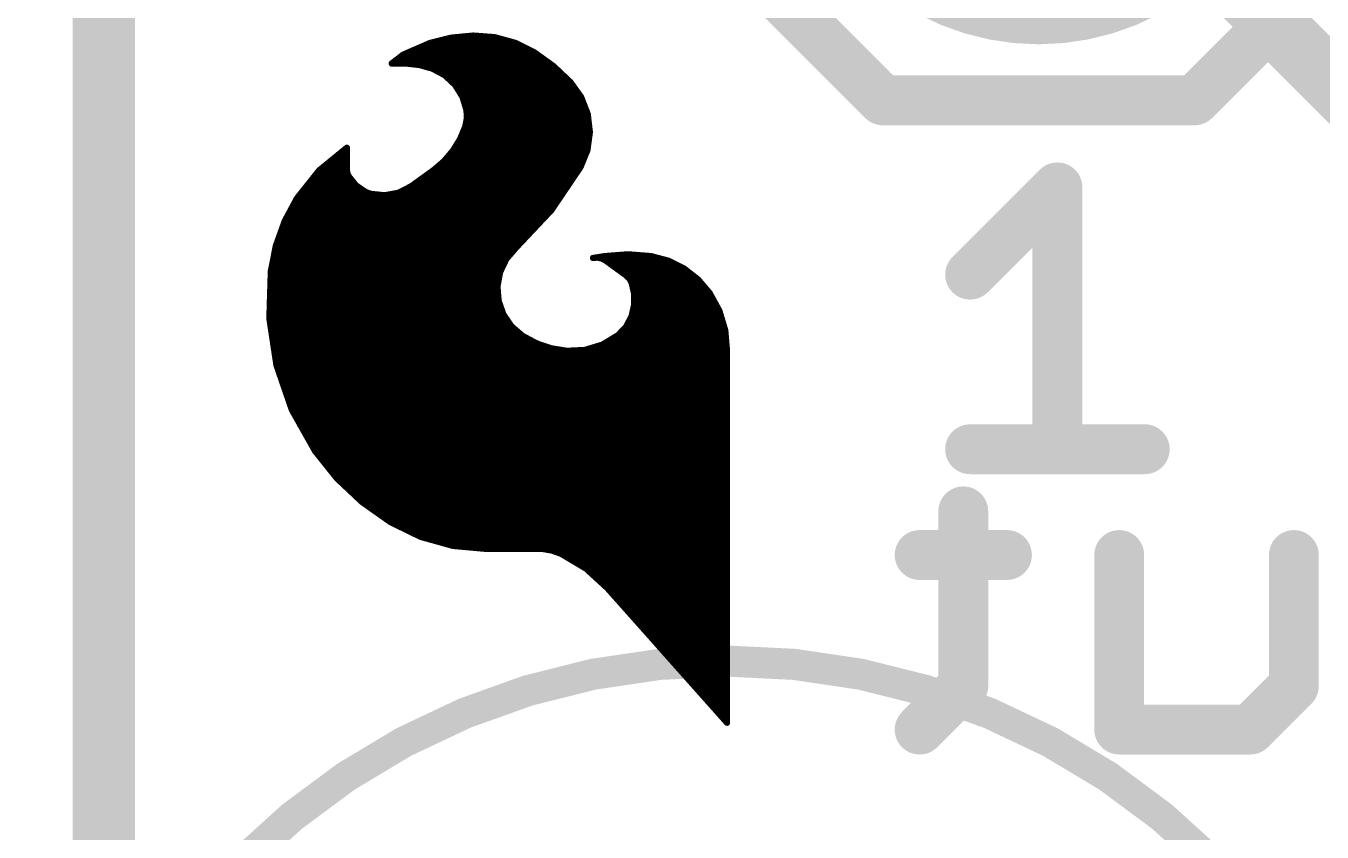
# Model space of a CAD drawing. Extents: x -1 to 106, y -9 to 10.
# Drawn here: x -0.32 to 4.97, y 4.64 to 7.92 of the extents above; entities that cross this region are included whole.
import ezdxf

# ---------------------------------------------------------------- set-up
doc = ezdxf.new("R2010")
doc.units = 0
for name, color, linetype in [('1', 12, 'CONTINUOUS'), ('16', 132, 'CONTINUOUS'), ('20', 53, 'CONTINUOUS'), ('21', 53, 'CONTINUOUS'), ('22', 53, 'CONTINUOUS'), ('24', 53, 'CONTINUOUS'), ('29', 253, 'CONTINUOUS'), ('30', 253, 'CONTINUOUS'), ('39', 12, 'CONTINUOUS')]:
    doc.layers.add(name, color=color, linetype=linetype)

# ---------------------------------------------------------------- blocks, each defined once
blk = doc.blocks.new('ROUNDP')
at = {"const_width": 0.5}
blk.add_lwpolyline([(0, -0.25, 1), (0, 0.25, 1), (0, -0.25)], format="xyb", dxfattribs=at)

msp = doc.modelspace()

# ---------------------------------------------------------------- linework, layer by layer
at = {"layer": '1'}
for points, const_width in [([(0, 0), (0, 10.16)], 0.2032), ([(7.62, 5.08), (3.81, 8.89)], 0.254)]:
    msp.add_lwpolyline(points, dxfattribs=dict(at, const_width=const_width))
at = {"layer": '16', "const_width": 0.254}
msp.add_lwpolyline([(0, 0), (0, 10.16)], dxfattribs=at)
at = {"layer": '20', "const_width": 0.2032}
msp.add_lwpolyline([(0, 0), (0, 10.16)], dxfattribs=at)
at = {"layer": '21', "const_width": 0.2032}
for points in [[(3.175, 7.62), (2.54, 8.255)], [(5.08, 8.255), (4.445, 7.62)], [(4.445, 7.62), (3.175, 7.62)], [(3.5306, 6.9094), (3.8865, 7.2653)], [(3.8865, 7.2653), (3.8865, 6.1976)], [(3.5306, 6.1976), (4.2424, 6.1976)]]:
    msp.add_lwpolyline(points, dxfattribs=at)
at = {"layer": '21', "const_width": 0.1016}
for points in [[(3.175, 7.6708, 1), (3.175, 7.5692)], [(4.445, 7.5692, 1), (4.445, 7.6708)], [(3.1391, 7.5841, 1), (3.2109, 7.6559)], [(4.4091, 7.6559, 1), (4.4809, 7.5841)], [(3.9373, 7.2653, 1), (3.8357, 7.2653)], [(3.9224, 7.2294, 1), (3.8506, 7.3012)], [(3.4947, 6.9453, 1), (3.5665, 6.8735)], [(3.5306, 6.2484, 1), (3.5306, 6.1468)], [(4.2424, 6.1468, 1), (4.2424, 6.2484)], [(3.8357, 6.1976, 1), (3.9373, 6.1976)]]:
    msp.add_lwpolyline(points, format="xyb", dxfattribs=at)
at = {"layer": '22'}
for points, const_width in [([(1.3284, 7.8537), (1.4162, 7.8757)], 0.0254), ([(1.4096, 7.874), (1.606, 7.874)], 0.0254), ([(1.4162, 7.8757), (1.5062, 7.8842)], 0.0254), ([(1.5062, 7.8842), (1.5931, 7.8776)], 0.0254), ([(1.5931, 7.8776), (1.6771, 7.8544)], 0.0254), ([(1.176, 7.7724), (1.2195, 7.8062)], 0.0254), ([(1.2195, 7.8062), (1.2699, 7.8283)], 0.0254), ([(1.2583, 7.8232), (1.7398, 7.8232)], 0.0254), ([(1.2699, 7.8283), (1.3055, 7.8435)], 0.0254), ([(1.3055, 7.8435), (1.3284, 7.8537)], 0.0254), ([(1.317, 7.8486), (1.6888, 7.8486)], 0.0254), ([(1.6771, 7.8544), (1.7551, 7.8156)], 0.0254), ([(1.7551, 7.8156), (1.8328, 7.7596)], 0.0254), ([(1.2344, 7.7699), (1.1734, 7.7699)], 0.0254), ([(1.1734, 7.7699), (1.1735, 7.7699)], 0.0254), ([(1.1735, 7.7699), (1.176, 7.7724)], 0.0254), ([(1.176, 7.7724), (1.815, 7.7724)], 0.0254), ([(1.2087, 7.7978), (1.7798, 7.7978)], 0.0254), ([(1.2873, 7.764), (1.2344, 7.7699)], 0.0254), ([(1.3385, 7.7495), (1.2873, 7.764)], 0.0254), ([(1.8328, 7.7596), (1.9024, 7.6937)], 0.0254), ([(1.3893, 7.7225), (1.3385, 7.7495)], 0.0254), ([(1.3432, 7.747), (1.8461, 7.747)], 0.0254), ([(1.4313, 7.6833), (1.3893, 7.7225)], 0.0254), ([(1.3903, 7.7216), (1.8729, 7.7216)], 0.0254), ([(1.4174, 7.6962), (1.8998, 7.6962)], 0.0254), ([(1.4616, 7.6344), (1.4313, 7.6833)], 0.0254), ([(1.439, 7.6708), (1.9188, 7.6708)], 0.0254), ([(1.9024, 7.6937), (1.9455, 7.6333)], 0.0254), ([(1.4548, 7.6454), (1.9369, 7.6454)], 0.0254), ([(1.4782, 7.5794), (1.4616, 7.6344)], 0.0254), ([(1.466, 7.62), (1.9507, 7.62)], 0.0254), ([(1.4736, 7.5946), (1.9605, 7.5946)], 0.0254), ([(1.9455, 7.6333), (1.9723, 7.5641)], 0.0254), ([(1.4731, 7.5133), (1.4796, 7.546)], 0.0254), ([(1.4796, 7.546), (1.4782, 7.5794)], 0.0254), ([(1.4786, 7.5692), (1.9703, 7.5692)], 0.0254), ([(1.4792, 7.5438), (1.9747, 7.5438)], 0.0254), ([(1.9723, 7.5641), (1.9809, 7.4904)], 0.0254), ([(1.4516, 7.4618), (1.4731, 7.5133)], 0.0254), ([(1.4646, 7.493), (1.9806, 7.493)], 0.0254), ([(1.4741, 7.5184), (1.9776, 7.5184)], 0.0254), ([(1.9809, 7.4904), (1.971, 7.4169)], 0.0254), ([(1.4223, 7.4143), (1.4516, 7.4618)], 0.0254), ([(1.4395, 7.4422), (1.9744, 7.4422)], 0.0254), ([(1.454, 7.4676), (1.9778, 7.4676)], 0.0254), ([(0.8779, 7.3349), (0.9905, 7.427)], 0.0254), ([(0.947, 7.3914), (0.9905, 7.3914)], 0.0254), ([(0.978, 7.4168), (0.9905, 7.4168)], 0.0254), ([(0.9905, 7.427), (0.9905, 7.3381)], 0.0254), ([(1.386, 7.3719), (1.4223, 7.4143)], 0.0254), ([(1.4027, 7.3914), (1.9606, 7.3914)], 0.0254), ([(1.4238, 7.4168), (1.9709, 7.4168)], 0.0254), ([(1.971, 7.4169), (1.943, 7.3482)], 0.0254), ([(0.7873, 7.2212), (0.8779, 7.3349)], 0.0254), ([(0.8849, 7.3406), (0.9905, 7.3406)], 0.0254), ([(0.9159, 7.366), (0.9905, 7.366)], 0.0254), ([(0.9905, 7.3381), (0.9925, 7.3236)], 0.0254), ([(1.2522, 7.2695), (1.3436, 7.3355)], 0.0254), ([(1.3436, 7.3355), (1.386, 7.3719)], 0.0254), ([(1.3495, 7.3406), (1.9379, 7.3406)], 0.0254), ([(1.3791, 7.366), (1.9502, 7.366)], 0.0254), ([(1.943, 7.3482), (1.8244, 7.1724)], 0.0254), ([(0.842, 7.2898), (1.0146, 7.2898)], 0.0254), ([(0.8622, 7.3152), (0.996, 7.3152)], 0.0254), ([(0.9925, 7.3236), (0.9982, 7.3101)], 0.0254), ([(0.9982, 7.3101), (1.0278, 7.2734)], 0.0254), ([(1.2803, 7.2898), (1.9036, 7.2898)], 0.0254), ([(1.3155, 7.3152), (1.9207, 7.3152)], 0.0254), ([(0.8015, 7.239), (1.0871, 7.239)], 0.0254), ([(0.8217, 7.2644), (1.0409, 7.2644)], 0.0254), ([(1.0278, 7.2734), (1.0667, 7.2466)], 0.0254), ([(1.0667, 7.2466), (1.0871, 7.239)], 0.0254), ([(1.0871, 7.239), (1.1443, 7.2329)], 0.0254), ([(1.1443, 7.2329), (1.2009, 7.2433)], 0.0254), ([(1.1776, 7.239), (1.8693, 7.239)], 0.0254), ([(1.2009, 7.2433), (1.2522, 7.2695)], 0.0254), ([(1.2422, 7.2644), (1.8865, 7.2644)], 0.0254), ([(0.7372, 7.1278), (0.7873, 7.2212)], 0.0254), ([(0.7696, 7.1882), (1.8351, 7.1882)], 0.0254), ([(0.7832, 7.2136), (1.8522, 7.2136)], 0.0254), ([(1.8244, 7.1724), (1.6789, 7.018)], 0.0254), ([(0.7014, 7.028), (0.7372, 7.1278)], 0.0254), ([(0.7423, 7.1374), (1.7914, 7.1374)], 0.0254), ([(0.756, 7.1628), (1.8154, 7.1628)], 0.0254), ([(0.7224, 7.0866), (1.7436, 7.0866)], 0.0254), ([(0.7315, 7.112), (1.7675, 7.112)], 0.0254), ([(0.6807, 6.924), (0.7014, 7.028)], 0.0254), ([(0.7042, 7.0358), (1.6957, 7.0358)], 0.0254), ([(0.7133, 7.0612), (1.7196, 7.0612)], 0.0254), ([(1.6789, 7.018), (1.6406, 6.9731)], 0.0254), ([(0.6928, 6.985), (1.6508, 6.985)], 0.0254), ([(0.6979, 7.0104), (1.6724, 7.0104)], 0.0254), ([(1.6406, 6.9731), (1.6151, 6.9198)], 0.0254), ([(1.9938, 6.9774), (2.0421, 6.985)], 0.0254), ([(2.0115, 6.9791), (1.9938, 6.9774)], 0.0254), ([(2.0289, 6.9756), (2.0115, 6.9791)], 0.0254), ([(2.0446, 6.9672), (2.0289, 6.9756)], 0.0254), ([(2.0421, 6.985), (2.1361, 6.9924)], 0.0254), ([(2.0421, 6.985), (2.2301, 6.985)], 0.0254), ([(2.1285, 6.9063), (2.0446, 6.9672)], 0.0254), ([(2.1361, 6.9924), (2.2301, 6.985)], 0.0254), ([(2.2301, 6.985), (2.3, 6.9666)], 0.0254), ([(2.3, 6.9666), (2.3648, 6.9345)], 0.0254), ([(0.6747, 6.7312), (0.6807, 6.924)], 0.0254), ([(0.6802, 6.9088), (1.6131, 6.9088)], 0.0254), ([(0.6827, 6.9342), (1.622, 6.9342)], 0.0254), ([(0.6878, 6.9596), (1.6341, 6.9596)], 0.0254), ([(1.6151, 6.9198), (1.6044, 6.8617)], 0.0254), ([(2.0551, 6.9596), (2.3141, 6.9596)], 0.0254), ([(2.0901, 6.9342), (2.3652, 6.9342)], 0.0254), ([(2.1251, 6.9088), (2.3978, 6.9088)], 0.0254), ([(2.3648, 6.9345), (2.4218, 6.8901)], 0.0254), ([(0.6786, 6.858), (1.6047, 6.858)], 0.0254), ([(0.6794, 6.8834), (1.6084, 6.8834)], 0.0254), ([(1.6044, 6.8617), (1.609, 6.8028)], 0.0254), ([(2.1423, 6.8929), (2.1285, 6.9063)], 0.0254), ([(2.1513, 6.8758), (2.1423, 6.8929)], 0.0254), ([(2.1473, 6.8834), (2.4276, 6.8834)], 0.0254), ([(2.1612, 6.8313), (2.1513, 6.8758)], 0.0254), ([(2.1553, 6.858), (2.4492, 6.858)], 0.0254), ([(2.4218, 6.8901), (2.4688, 6.8351)], 0.0254), ([(0.677, 6.8072), (1.6086, 6.8072)], 0.0254), ([(0.6778, 6.8326), (1.6066, 6.8326)], 0.0254), ([(1.609, 6.8028), (1.6286, 6.7471)], 0.0254), ([(2.1609, 6.8326), (2.4702, 6.8326)], 0.0254), ([(2.1612, 6.7857), (2.1612, 6.8313)], 0.0254), ([(2.1612, 6.8072), (2.4841, 6.8072)], 0.0254), ([(2.4688, 6.8351), (2.5089, 6.7619)], 0.0254), ([(0.6755, 6.7564), (1.6253, 6.7564)], 0.0254), ([(0.6763, 6.7818), (1.6164, 6.7818)], 0.0254), ([(2.1513, 6.7412), (2.1612, 6.7857)], 0.0254), ([(2.1547, 6.7564), (2.5106, 6.7564)], 0.0254), ([(2.1604, 6.7818), (2.498, 6.7818)], 0.0254), ([(2.5089, 6.7619), (2.5329, 6.682)], 0.0254), ([(0.7035, 6.5405), (0.6747, 6.7312)], 0.0254), ([(0.6747, 6.731), (1.6396, 6.731)], 0.0254), ([(0.6785, 6.7056), (1.657, 6.7056)], 0.0254), ([(1.6286, 6.7471), (1.662, 6.6984)], 0.0254), ([(1.662, 6.6984), (1.7068, 6.6599)], 0.0254), ([(2.0954, 6.6624), (2.1291, 6.6978)], 0.0254), ([(2.1291, 6.6978), (2.1513, 6.7412)], 0.0254), ([(2.1331, 6.7056), (2.5259, 6.7056)], 0.0254), ([(2.1461, 6.731), (2.5182, 6.731)], 0.0254), ([(0.6824, 6.6802), (1.6831, 6.6802)], 0.0254), ([(0.6862, 6.6548), (1.7163, 6.6548)], 0.0254), ([(1.7068, 6.6599), (1.7632, 6.6295)], 0.0254), ([(2.032, 6.6242), (2.0954, 6.6624)], 0.0254), ([(2.0828, 6.6548), (2.5352, 6.6548)], 0.0254), ([(2.1124, 6.6802), (2.5331, 6.6802)], 0.0254), ([(2.5329, 6.682), (2.5399, 6.5989)], 0.0254), ([(0.6901, 6.6294), (1.7635, 6.6294)], 0.0254), ([(0.6939, 6.604), (1.8552, 6.604)], 0.0254), ([(1.7632, 6.6295), (1.8239, 6.609)], 0.0254), ([(1.8239, 6.609), (1.8872, 6.5989)], 0.0254), ([(1.8872, 6.5989), (1.9612, 6.6026)], 0.0254), ([(1.9612, 6.6026), (2.032, 6.6242)], 0.0254), ([(1.9658, 6.604), (2.5395, 6.604)], 0.0254), ([(2.0406, 6.6294), (2.5373, 6.6294)], 0.0254), ([(2.5399, 6.5989), (2.5399, 5.0825)], 0.0254), ([(0.6978, 6.5786), (2.5399, 6.5786)], 0.0254), ([(0.7016, 6.5532), (2.5399, 6.5532)], 0.0254), ([(0.7663, 6.3581), (0.7035, 6.5405)], 0.0254), ([(0.7079, 6.5278), (2.5399, 6.5278)], 0.0254), ([(0.7166, 6.5024), (2.5399, 6.5024)], 0.0254), ([(0.7254, 6.477), (2.5399, 6.477)], 0.0254), ([(0.7341, 6.4516), (2.5399, 6.4516)], 0.0254), ([(0.7429, 6.4262), (2.5399, 6.4262)], 0.0254), ([(0.7516, 6.4008), (2.5399, 6.4008)], 0.0254), ([(0.7604, 6.3754), (2.5399, 6.3754)], 0.0254), ([(0.861, 6.19), (0.7663, 6.3581)], 0.0254), ([(0.7709, 6.35), (2.5399, 6.35)], 0.0254), ([(0.7852, 6.3246), (2.5399, 6.3246)], 0.0254), ([(0.7995, 6.2992), (2.5399, 6.2992)], 0.0254), ([(0.8138, 6.2738), (2.5399, 6.2738)], 0.0254), ([(0.8281, 6.2484), (2.5399, 6.2484)], 0.0254), ([(0.8424, 6.223), (2.5399, 6.223)], 0.0254), ([(0.8567, 6.1976), (2.5399, 6.1976)], 0.0254), ([(0.9494, 6.0793), (0.861, 6.19)], 0.0254), ([(0.8752, 6.1722), (2.5399, 6.1722)], 0.0254), ([(0.8955, 6.1468), (2.5399, 6.1468)], 0.0254), ([(0.9158, 6.1214), (2.5399, 6.1214)], 0.0254), ([(0.9361, 6.096), (2.5399, 6.096)], 0.0254), ([(1.0526, 5.9821), (0.9494, 6.0793)], 0.0254), ([(0.9587, 6.0706), (2.5399, 6.0706)], 0.0254), ([(0.9856, 6.0452), (2.5399, 6.0452)], 0.0254), ([(1.0126, 6.0198), (2.5399, 6.0198)], 0.0254), ([(3.5029, 5.9444), (3.5029, 5.2325)], 0.2032), ([(1.0395, 5.9944), (2.5399, 5.9944)], 0.0254), ([(1.1683, 5.9004), (1.0526, 5.9821)], 0.0254), ([(1.0712, 5.969), (2.5399, 5.969)], 0.0254), ([(1.1071, 5.9436), (2.5399, 5.9436)], 0.0254), ([(1.1431, 5.9182), (2.5399, 5.9182)], 0.0254), ([(1.2913, 5.8404), (1.1683, 5.9004)], 0.0254), ([(1.1839, 5.8928), (2.5399, 5.8928)], 0.0254), ([(1.236, 5.8674), (2.5399, 5.8674)], 0.0254), ([(3.6808, 5.7664), (3.3249, 5.7664)], 0.2032), ([(4.1384, 5.0546), (4.1384, 5.7664)], 0.2032), ([(4.8502, 5.7664), (4.8502, 5.2325)], 0.2032), ([(1.2881, 5.842), (2.5399, 5.842)], 0.0254), ([(1.4232, 5.8036), (1.2913, 5.8404)], 0.0254), ([(1.3766, 5.8166), (2.5399, 5.8166)], 0.0254), ([(1.5595, 5.7912), (1.4232, 5.8036)], 0.0254), ([(1.7881, 5.7912), (1.5595, 5.7912)], 0.0254), ([(1.5595, 5.7912), (2.5399, 5.7912)], 0.0254), ([(1.8271, 5.7844), (1.7881, 5.7912)], 0.0254), ([(1.8643, 5.7709), (1.8271, 5.7844)], 0.0254), ([(1.9655, 5.7107), (1.8643, 5.7709)], 0.0254), ([(1.8729, 5.7658), (2.5399, 5.7658)], 0.0254), ([(1.9156, 5.7404), (2.5399, 5.7404)], 0.0254), ([(1.9583, 5.715), (2.5399, 5.715)], 0.0254), ([(2.0523, 5.6312), (1.9655, 5.7107)], 0.0254), ([(1.9886, 5.6896), (2.5399, 5.6896)], 0.0254), ([(2.0163, 5.6642), (2.5399, 5.6642)], 0.0254), ([(2.044, 5.6388), (2.5399, 5.6388)], 0.0254), ([(2.5399, 5.0825), (2.0523, 5.6312)], 0.0254), ([(2.0681, 5.6134), (2.5399, 5.6134)], 0.0254), ([(2.0907, 5.588), (2.5399, 5.588)], 0.0254), ([(2.1133, 5.5626), (2.5399, 5.5626)], 0.0254), ([(2.1358, 5.5372), (2.5399, 5.5372)], 0.0254), ([(2.1584, 5.5118), (2.5399, 5.5118)], 0.0254), ([(2.181, 5.4864), (2.5399, 5.4864)], 0.0254), ([(2.2035, 5.461), (2.5399, 5.461)], 0.0254), ([(2.2261, 5.4356), (2.5399, 5.4356)], 0.0254), ([(2.2487, 5.4102), (2.5399, 5.4102)], 0.0254), ([(2.2713, 5.3848), (2.5399, 5.3848)], 0.0254), ([(2.2938, 5.3594), (2.5399, 5.3594)], 0.0254), ([(2.3164, 5.334), (2.5399, 5.334)], 0.0254), ([(2.339, 5.3086), (2.5399, 5.3086)], 0.0254), ([(2.3616, 5.2832), (2.5399, 5.2832)], 0.0254), ([(3.5029, 5.2325), (3.3249, 5.0546)], 0.2032), ([(4.8502, 5.2325), (4.6723, 5.0546)], 0.2032), ([(2.3841, 5.2578), (2.5399, 5.2578)], 0.0254), ([(2.4067, 5.2324), (2.5399, 5.2324)], 0.0254), ([(2.4293, 5.207), (2.5399, 5.207)], 0.0254), ([(2.4518, 5.1816), (2.5399, 5.1816)], 0.0254), ([(2.4744, 5.1562), (2.5399, 5.1562)], 0.0254), ([(2.497, 5.1308), (2.5399, 5.1308)], 0.0254), ([(4.6723, 5.0546), (4.1384, 5.0546)], 0.2032), ([(2.5196, 5.1054), (2.5399, 5.1054)], 0.0254)]:
    msp.add_lwpolyline(points, dxfattribs=dict(at, const_width=const_width))
for points, const_width in [([(1.4096, 7.8804, 1), (1.4096, 7.8677)], 0.0127), ([(1.4155, 7.882, 1), (1.4168, 7.8693)], 0.0127), ([(1.4177, 7.8695, 1), (1.4146, 7.8818)], 0.0127), ([(1.5067, 7.8905, 1), (1.5057, 7.8779)], 0.0127), ([(1.5068, 7.8779, 1), (1.5056, 7.8905)], 0.0127), ([(1.5948, 7.8837, 1), (1.5914, 7.8715)], 0.0127), ([(1.5926, 7.8712, 1), (1.5936, 7.8839)], 0.0127), ([(1.606, 7.8677, 1), (1.606, 7.8804)], 0.0127), ([(1.2169, 7.812, 1), (1.222, 7.8004)], 0.0127), ([(1.2234, 7.8012, 1), (1.2156, 7.8112)], 0.0127), ([(1.2583, 7.8296, 1), (1.2583, 7.8168)], 0.0127), ([(1.2674, 7.8341, 1), (1.2724, 7.8225)], 0.0127), ([(1.2724, 7.8225, 1), (1.2674, 7.8341)], 0.0127), ([(1.3029, 7.8493, 1), (1.3081, 7.8377)], 0.0127), ([(1.308, 7.8377, 1), (1.303, 7.8493)], 0.0127), ([(1.317, 7.855, 1), (1.317, 7.8422)], 0.0127), ([(1.3269, 7.8599, 1), (1.3299, 7.8475)], 0.0127), ([(1.331, 7.8479, 1), (1.3258, 7.8595)], 0.0127), ([(1.6799, 7.8601, 1), (1.6743, 7.8487)], 0.0127), ([(1.6754, 7.8483, 1), (1.6788, 7.8605)], 0.0127), ([(1.6888, 7.8422, 1), (1.6888, 7.855)], 0.0127), ([(1.7398, 7.8168, 1), (1.7398, 7.8296)], 0.0127), ([(1.7588, 7.8208, 1), (1.7514, 7.8104)], 0.0127), ([(1.7523, 7.8099, 1), (1.7579, 7.8213)], 0.0127), ([(1.1734, 7.7763, 1), (1.1734, 7.7636)], 0.0127), ([(1.1734, 7.7763, 1), (1.1734, 7.7636)], 0.0127), ([(1.169, 7.7744, 1), (1.178, 7.7654)], 0.0127), ([(1.176, 7.7788, 1), (1.176, 7.766)], 0.0127), ([(1.1721, 7.7774, 1), (1.1799, 7.7674)], 0.0127), ([(1.1805, 7.7679, 1), (1.1715, 7.7769)], 0.0127), ([(1.1735, 7.7636, 1), (1.1735, 7.7763)], 0.0127), ([(1.2087, 7.8042, 1), (1.2087, 7.7915)], 0.0127), ([(1.2351, 7.7762, 1), (1.2337, 7.7636)], 0.0127), ([(1.2344, 7.7636, 1), (1.2344, 7.7763)], 0.0127), ([(1.289, 7.7701, 1), (1.2856, 7.7579)], 0.0127), ([(1.2866, 7.7577, 1), (1.288, 7.7703)], 0.0127), ([(1.7798, 7.7915, 1), (1.7798, 7.8042)], 0.0127), ([(1.815, 7.766, 1), (1.815, 7.7788)], 0.0127), ([(1.8372, 7.7642, 1), (1.8284, 7.7549)], 0.0127), ([(1.8291, 7.7544, 1), (1.8365, 7.7647)], 0.0127), ([(1.3415, 7.7551, 1), (1.3355, 7.7439)], 0.0127), ([(1.3368, 7.7434, 1), (1.3402, 7.7556)], 0.0127), ([(1.3432, 7.7534, 1), (1.3432, 7.7407)], 0.0127), ([(1.3936, 7.7272, 1), (1.3849, 7.7179)], 0.0127), ([(1.3903, 7.728, 1), (1.3903, 7.7153)], 0.0127), ([(1.3863, 7.7169, 1), (1.3922, 7.7281)], 0.0127), ([(1.8461, 7.7407, 1), (1.8461, 7.7534)], 0.0127), ([(1.8729, 7.7153, 1), (1.8729, 7.728)], 0.0127), ([(1.4174, 7.7026, 1), (1.4174, 7.6898)], 0.0127), ([(1.4367, 7.6866, 1), (1.4259, 7.6799)], 0.0127), ([(1.4269, 7.6786, 1), (1.4356, 7.6879)], 0.0127), ([(1.439, 7.6772, 1), (1.439, 7.6645)], 0.0127), ([(1.9076, 7.6974, 1), (1.8972, 7.69)], 0.0127), ([(1.898, 7.6891, 1), (1.9068, 7.6983)], 0.0127), ([(1.8998, 7.6898, 1), (1.8998, 7.7026)], 0.0127), ([(1.9188, 7.6645, 1), (1.9188, 7.6772)], 0.0127), ([(1.4548, 7.6518, 1), (1.4548, 7.6391)], 0.0127), ([(1.4677, 7.6363, 1), (1.4555, 7.6326)], 0.0127), ([(1.4562, 7.6311, 1), (1.467, 7.6378)], 0.0127), ([(1.466, 7.6264, 1), (1.466, 7.6136)], 0.0127), ([(1.4736, 7.601, 1), (1.4736, 7.5883)], 0.0127), ([(1.9369, 7.6391, 1), (1.9369, 7.6518)], 0.0127), ([(1.9515, 7.6356, 1), (1.9396, 7.631)], 0.0127), ([(1.9404, 7.6296, 1), (1.9507, 7.637)], 0.0127), ([(1.9507, 7.6136, 1), (1.9507, 7.6264)], 0.0127), ([(1.9605, 7.5883, 1), (1.9605, 7.601)], 0.0127), ([(1.4845, 7.5797, 1), (1.4719, 7.5791)], 0.0127), ([(1.4721, 7.5776, 1), (1.4843, 7.5812)], 0.0127), ([(1.4786, 7.5756, 1), (1.4786, 7.5629)], 0.0127), ([(1.4792, 7.5502, 1), (1.4792, 7.5374)], 0.0127), ([(1.4858, 7.5448, 1), (1.4734, 7.5473)], 0.0127), ([(1.9786, 7.5649, 1), (1.966, 7.5634)], 0.0127), ([(1.9663, 7.5618, 1), (1.9782, 7.5664)], 0.0127), ([(1.9703, 7.5629, 1), (1.9703, 7.5756)], 0.0127), ([(1.9747, 7.5374, 1), (1.9747, 7.5502)], 0.0127), ([(1.4646, 7.4994, 1), (1.4646, 7.4867)], 0.0127), ([(1.4669, 7.5145, 1), (1.4793, 7.5121)], 0.0127), ([(1.479, 7.5109, 1), (1.4672, 7.5157)], 0.0127), ([(1.4741, 7.5248, 1), (1.4741, 7.5121)], 0.0127), ([(1.4733, 7.5458, 1), (1.486, 7.5463)], 0.0127), ([(1.9872, 7.4896, 1), (1.9746, 7.4913)], 0.0127), ([(1.9776, 7.5121, 1), (1.9776, 7.5248)], 0.0127), ([(1.9806, 7.4867, 1), (1.9806, 7.4994)], 0.0127), ([(1.4395, 7.4486, 1), (1.4395, 7.4359)], 0.0127), ([(1.4458, 7.4642, 1), (1.4575, 7.4593)], 0.0127), ([(1.457, 7.4585, 1), (1.4462, 7.4651)], 0.0127), ([(1.454, 7.474, 1), (1.454, 7.4612)], 0.0127), ([(1.9744, 7.4359, 1), (1.9744, 7.4486)], 0.0127), ([(1.9746, 7.4897, 1), (1.9872, 7.4912)], 0.0127), ([(1.9778, 7.4612, 1), (1.9778, 7.474)], 0.0127), ([(0.947, 7.3978, 1), (0.947, 7.385)], 0.0127), ([(0.978, 7.4232, 1), (0.978, 7.4104)], 0.0127), ([(0.9969, 7.427, 1), (0.9842, 7.427)], 0.0127), ([(0.9945, 7.4221, 1), (0.9865, 7.4319)], 0.0127), ([(0.9905, 7.4104, 1), (0.9905, 7.4232)], 0.0127), ([(0.9905, 7.385, 1), (0.9905, 7.3978)], 0.0127), ([(1.4027, 7.3978, 1), (1.4027, 7.385)], 0.0127), ([(1.4169, 7.4176, 1), (1.4277, 7.411)], 0.0127), ([(1.4238, 7.4232, 1), (1.4238, 7.4104)], 0.0127), ([(1.4271, 7.4102, 1), (1.4175, 7.4184)], 0.0127), ([(1.9606, 7.385, 1), (1.9606, 7.3978)], 0.0127), ([(1.9647, 7.4178, 1), (1.9773, 7.4161)], 0.0127), ([(1.9768, 7.4145, 1), (1.9651, 7.4193)], 0.0127), ([(1.9709, 7.4104, 1), (1.9709, 7.4232)], 0.0127), ([(0.8739, 7.3398, 1), (0.882, 7.33)], 0.0127), ([(0.8829, 7.331, 1), (0.873, 7.3389)], 0.0127), ([(0.8849, 7.347, 1), (0.8849, 7.3342)], 0.0127), ([(0.9159, 7.3724, 1), (0.9159, 7.3597)], 0.0127), ([(0.9968, 7.339, 1), (0.9842, 7.3372)], 0.0127), ([(0.9842, 7.3381, 1), (0.9969, 7.3381)], 0.0127), ([(0.9905, 7.3597, 1), (0.9905, 7.3724)], 0.0127), ([(0.9905, 7.3342, 1), (0.9905, 7.347)], 0.0127), ([(1.3395, 7.3403, 1), (1.3477, 7.3307)], 0.0127), ([(1.3473, 7.3304, 1), (1.3399, 7.3406)], 0.0127), ([(1.3495, 7.347, 1), (1.3495, 7.3342)], 0.0127), ([(1.3791, 7.3724, 1), (1.3791, 7.3597)], 0.0127), ([(1.3811, 7.376, 1), (1.3908, 7.3678)], 0.0127), ([(1.3901, 7.3671, 1), (1.3818, 7.3767)], 0.0127), ([(1.9371, 7.3506, 1), (1.9489, 7.3458)], 0.0127), ([(1.9483, 7.3446, 1), (1.9377, 7.3518)], 0.0127), ([(1.9379, 7.3342, 1), (1.9379, 7.347)], 0.0127), ([(1.9502, 7.3597, 1), (1.9502, 7.3724)], 0.0127), ([(0.842, 7.2962, 1), (0.842, 7.2835)], 0.0127), ([(0.8622, 7.3216, 1), (0.8622, 7.3088)], 0.0127), ([(0.9983, 7.3261, 1), (0.9866, 7.3211)], 0.0127), ([(0.9862, 7.3227, 1), (0.9988, 7.3244)], 0.0127), ([(1.0031, 7.3141, 1), (0.9933, 7.3061)], 0.0127), ([(0.9924, 7.3076, 1), (1.004, 7.3126)], 0.0127), ([(0.996, 7.3088, 1), (0.996, 7.3216)], 0.0127), ([(1.0146, 7.2835, 1), (1.0146, 7.2962)], 0.0127), ([(1.2803, 7.2962, 1), (1.2803, 7.2835)], 0.0127), ([(1.3155, 7.3216, 1), (1.3155, 7.3088)], 0.0127), ([(1.9036, 7.2835, 1), (1.9036, 7.2962)], 0.0127), ([(1.9207, 7.3088, 1), (1.9207, 7.3216)], 0.0127), ([(0.8015, 7.2454, 1), (0.8015, 7.2327)], 0.0127), ([(0.8217, 7.2708, 1), (0.8217, 7.258)], 0.0127), ([(1.0314, 7.2786, 1), (1.0242, 7.2681)], 0.0127), ([(1.0229, 7.2694, 1), (1.0328, 7.2774)], 0.0127), ([(1.0409, 7.258, 1), (1.0409, 7.2708)], 0.0127), ([(1.0689, 7.2526, 1), (1.0645, 7.2406)], 0.0127), ([(1.0631, 7.2414, 1), (1.0703, 7.2518)], 0.0127), ([(1.0878, 7.2453, 1), (1.0864, 7.2327)], 0.0127), ([(1.0849, 7.233, 1), (1.0893, 7.245)], 0.0127), ([(1.0871, 7.2327, 1), (1.0871, 7.2454)], 0.0127), ([(1.1432, 7.2391, 1), (1.1455, 7.2266)], 0.0127), ([(1.1437, 7.2265, 1), (1.145, 7.2392)], 0.0127), ([(1.1776, 7.2454, 1), (1.1776, 7.2327)], 0.0127), ([(1.198, 7.249, 1), (1.2038, 7.2377)], 0.0127), ([(1.2021, 7.2371, 1), (1.1998, 7.2496)], 0.0127), ([(1.2422, 7.2708, 1), (1.2422, 7.258)], 0.0127), ([(1.2485, 7.2746, 1), (1.2559, 7.2644)], 0.0127), ([(1.2551, 7.2638, 1), (1.2493, 7.2752)], 0.0127), ([(1.8693, 7.2327, 1), (1.8693, 7.2454)], 0.0127), ([(1.8865, 7.258, 1), (1.8865, 7.2708)], 0.0127), ([(0.7696, 7.1946, 1), (0.7696, 7.1818)], 0.0127), ([(0.7832, 7.22, 1), (0.7832, 7.2073)], 0.0127), ([(0.7823, 7.2252, 1), (0.7923, 7.2172)], 0.0127), ([(0.7929, 7.2182, 1), (0.7817, 7.2242)], 0.0127), ([(1.829, 7.168, 1), (1.8198, 7.1767)], 0.0127), ([(1.8351, 7.1818, 1), (1.8351, 7.1946)], 0.0127), ([(1.8522, 7.2073, 1), (1.8522, 7.22)], 0.0127), ([(0.7316, 7.1308, 1), (0.7428, 7.1248)], 0.0127), ([(0.7431, 7.1256, 1), (0.7312, 7.1299)], 0.0127), ([(0.7423, 7.1438, 1), (0.7423, 7.1311)], 0.0127), ([(0.756, 7.1692, 1), (0.756, 7.1565)], 0.0127), ([(1.7914, 7.1311, 1), (1.7914, 7.1438)], 0.0127), ([(1.8154, 7.1565, 1), (1.8154, 7.1692)], 0.0127), ([(1.8191, 7.1759, 1), (1.8296, 7.1688)], 0.0127), ([(0.7224, 7.093, 1), (0.7224, 7.0803)], 0.0127), ([(0.7315, 7.1184, 1), (0.7315, 7.1056)], 0.0127), ([(1.7436, 7.0803, 1), (1.7436, 7.093)], 0.0127), ([(1.7675, 7.1056, 1), (1.7675, 7.1184)], 0.0127), ([(0.7076, 7.0267, 1), (0.6951, 7.0292)], 0.0127), ([(0.6954, 7.0301, 1), (0.7073, 7.0258)], 0.0127), ([(0.7042, 7.0422, 1), (0.7042, 7.0294)], 0.0127), ([(0.7133, 7.0676, 1), (0.7133, 7.0549)], 0.0127), ([(1.6743, 7.0224, 1), (1.6835, 7.0136)], 0.0127), ([(1.6837, 7.0139, 1), (1.6741, 7.0221)], 0.0127), ([(1.6957, 7.0294, 1), (1.6957, 7.0422)], 0.0127), ([(1.7196, 7.0549, 1), (1.7196, 7.0676)], 0.0127), ([(0.6928, 6.9914, 1), (0.6928, 6.9787)], 0.0127), ([(0.6979, 7.0168, 1), (0.6979, 7.0041)], 0.0127), ([(1.6357, 6.9772, 1), (1.6454, 6.9689)], 0.0127), ([(1.6463, 6.9703, 1), (1.6348, 6.9758)], 0.0127), ([(1.6508, 6.9787, 1), (1.6508, 6.9914)], 0.0127), ([(1.6724, 7.0041, 1), (1.6724, 7.0168)], 0.0127), ([(1.9928, 6.9837, 1), (1.9948, 6.9711)], 0.0127), ([(1.9932, 6.9837, 1), (1.9944, 6.9711)], 0.0127), ([(2.0128, 6.9853, 1), (2.0102, 6.9729)], 0.0127), ([(2.0121, 6.9728, 1), (2.0109, 6.9854)], 0.0127), ([(2.0319, 6.9812, 1), (2.0259, 6.97)], 0.0127), ([(2.0277, 6.9694, 1), (2.0302, 6.9818)], 0.0127), ([(2.0416, 6.9913, 1), (2.0426, 6.9787)], 0.0127), ([(2.0421, 6.9914, 1), (2.0421, 6.9787)], 0.0127), ([(2.0483, 6.9723, 1), (2.0409, 6.9621)], 0.0127), ([(2.0431, 6.9787, 1), (2.0411, 6.9913)], 0.0127), ([(2.0416, 6.9616, 1), (2.0476, 6.9728)], 0.0127), ([(2.1366, 6.9987, 1), (2.1356, 6.986)], 0.0127), ([(2.1366, 6.986, 1), (2.1356, 6.9987)], 0.0127), ([(2.2317, 6.9911, 1), (2.2285, 6.9789)], 0.0127), ([(2.2296, 6.9787, 1), (2.2306, 6.9913)], 0.0127), ([(2.2301, 6.9787, 1), (2.2301, 6.9914)], 0.0127), ([(2.3028, 6.9723, 1), (2.2972, 6.9609)], 0.0127), ([(2.2984, 6.9604, 1), (2.3016, 6.9727)], 0.0127), ([(0.6802, 6.9152, 1), (0.6802, 6.9024)], 0.0127), ([(0.6745, 6.9252, 1), (0.6869, 6.9228)], 0.0127), ([(0.687, 6.9238, 1), (0.6744, 6.9242)], 0.0127), ([(0.6827, 6.9406, 1), (0.6827, 6.9279)], 0.0127), ([(0.6878, 6.966, 1), (0.6878, 6.9532)], 0.0127), ([(1.6094, 6.9225, 1), (1.6209, 6.917)], 0.0127), ([(1.6214, 6.9186, 1), (1.6089, 6.9209)], 0.0127), ([(1.6131, 6.9024, 1), (1.6131, 6.9152)], 0.0127), ([(1.622, 6.9279, 1), (1.622, 6.9406)], 0.0127), ([(1.6341, 6.9532, 1), (1.6341, 6.966)], 0.0127), ([(2.0551, 6.966, 1), (2.0551, 6.9532)], 0.0127), ([(2.0901, 6.9406, 1), (2.0901, 6.9279)], 0.0127), ([(2.1251, 6.9152, 1), (2.1251, 6.9024)], 0.0127), ([(2.3141, 6.9532, 1), (2.3141, 6.966)], 0.0127), ([(2.3687, 6.9395, 1), (2.3609, 6.9295)], 0.0127), ([(2.362, 6.9288, 1), (2.3676, 6.9402)], 0.0127), ([(2.3652, 6.9279, 1), (2.3652, 6.9406)], 0.0127), ([(2.3978, 6.9024, 1), (2.3978, 6.9152)], 0.0127), ([(0.6786, 6.8644, 1), (0.6786, 6.8517)], 0.0127), ([(0.6794, 6.8898, 1), (0.6794, 6.877)], 0.0127), ([(1.6107, 6.8622, 1), (1.598, 6.8612)], 0.0127), ([(1.5981, 6.8628, 1), (1.6106, 6.8605)], 0.0127), ([(1.6047, 6.8517, 1), (1.6047, 6.8644)], 0.0127), ([(1.6084, 6.877, 1), (1.6084, 6.8898)], 0.0127), ([(2.1329, 6.9108, 1), (2.1241, 6.9018)], 0.0127), ([(2.1248, 6.9012, 1), (2.1322, 6.9114)], 0.0127), ([(2.1479, 6.8958, 1), (2.1367, 6.8899)], 0.0127), ([(2.1379, 6.8883, 1), (2.1467, 6.8974)], 0.0127), ([(2.1473, 6.8898, 1), (2.1473, 6.877)], 0.0127), ([(2.1575, 6.8772, 1), (2.1451, 6.8744)], 0.0127), ([(2.1457, 6.8728, 1), (2.1569, 6.8788)], 0.0127), ([(2.1553, 6.8644, 1), (2.1553, 6.8517)], 0.0127), ([(2.4267, 6.8942, 1), (2.417, 6.886)], 0.0127), ([(2.4179, 6.8851, 1), (2.4257, 6.8951)], 0.0127), ([(2.4276, 6.877, 1), (2.4276, 6.8898)], 0.0127), ([(2.4492, 6.8517, 1), (2.4492, 6.8644)], 0.0127), ([(0.677, 6.8136, 1), (0.677, 6.8008)], 0.0127), ([(0.6778, 6.839, 1), (0.6778, 6.8262)], 0.0127), ([(1.6149, 6.8049, 1), (1.603, 6.8007)], 0.0127), ([(1.6066, 6.8262, 1), (1.6066, 6.839)], 0.0127), ([(1.6086, 6.8008, 1), (1.6086, 6.8136)], 0.0127), ([(2.1609, 6.839, 1), (2.1609, 6.8262)], 0.0127), ([(2.1612, 6.8136, 1), (2.1612, 6.8008)], 0.0127), ([(2.1676, 6.8313, 1), (2.1549, 6.8313)], 0.0127), ([(2.155, 6.8299, 1), (2.1674, 6.8327)], 0.0127), ([(2.4744, 6.8382, 1), (2.4632, 6.832)], 0.0127), ([(2.464, 6.831, 1), (2.4736, 6.8392)], 0.0127), ([(2.4702, 6.8262, 1), (2.4702, 6.839)], 0.0127), ([(2.4841, 6.8008, 1), (2.4841, 6.8136)], 0.0127), ([(0.6755, 6.7628, 1), (0.6755, 6.75)], 0.0127), ([(0.6763, 6.7882, 1), (0.6763, 6.7755)], 0.0127), ([(1.6026, 6.8023, 1), (1.6153, 6.8033)], 0.0127), ([(1.6164, 6.7755, 1), (1.6164, 6.7882)], 0.0127), ([(1.6253, 6.75, 1), (1.6253, 6.7628)], 0.0127), ([(2.1547, 6.7628, 1), (2.1547, 6.75)], 0.0127), ([(2.1604, 6.7882, 1), (2.1604, 6.7755)], 0.0127), ([(2.1549, 6.7857, 1), (2.1676, 6.7857)], 0.0127), ([(2.1674, 6.7843, 1), (2.155, 6.7871)], 0.0127), ([(2.498, 6.7755, 1), (2.498, 6.7882)], 0.0127), ([(2.515, 6.7638, 1), (2.5028, 6.7601)], 0.0127), ([(2.5033, 6.7589, 1), (2.5145, 6.765)], 0.0127), ([(2.5106, 6.75, 1), (2.5106, 6.7628)], 0.0127), ([(0.6683, 6.7314, 1), (0.681, 6.731)], 0.0127), ([(0.6809, 6.7321, 1), (0.6684, 6.7302)], 0.0127), ([(0.6747, 6.7374, 1), (0.6747, 6.7247)], 0.0127), ([(0.6785, 6.712, 1), (0.6785, 6.6993)], 0.0127), ([(1.6338, 6.7507, 1), (1.6234, 6.7435)], 0.0127), ([(1.6226, 6.745, 1), (1.6346, 6.7492)], 0.0127), ([(1.6396, 6.7247, 1), (1.6396, 6.7374)], 0.0127), ([(1.6661, 6.7032, 1), (1.6578, 6.6935)], 0.0127), ([(1.657, 6.6993, 1), (1.657, 6.712)], 0.0127), ([(2.1337, 6.6934, 1), (2.1245, 6.7021)], 0.0127), ([(2.1331, 6.712, 1), (2.1331, 6.6993)], 0.0127), ([(2.1461, 6.7374, 1), (2.1461, 6.7247)], 0.0127), ([(2.1451, 6.7426, 1), (2.1575, 6.7398)], 0.0127), ([(2.157, 6.7383, 1), (2.1456, 6.7441)], 0.0127), ([(2.5182, 6.7247, 1), (2.5182, 6.7374)], 0.0127), ([(2.5259, 6.6993, 1), (2.5259, 6.712)], 0.0127), ([(0.6824, 6.6866, 1), (0.6824, 6.6738)], 0.0127), ([(0.6862, 6.6612, 1), (0.6862, 6.6485)], 0.0127), ([(1.6567, 6.6948, 1), (1.6672, 6.7019)], 0.0127), ([(1.6831, 6.6738, 1), (1.6831, 6.6866)], 0.0127), ([(1.7098, 6.6655, 1), (1.7038, 6.6543)], 0.0127), ([(1.7027, 6.6551, 1), (1.7109, 6.6647)], 0.0127), ([(1.7163, 6.6485, 1), (1.7163, 6.6612)], 0.0127), ([(2.0828, 6.6612, 1), (2.0828, 6.6485)], 0.0127), ([(2.0908, 6.6668, 1), (2.1, 6.658)], 0.0127), ([(2.0987, 6.657, 1), (2.0921, 6.6678)], 0.0127), ([(2.1124, 6.6866, 1), (2.1124, 6.6738)], 0.0127), ([(2.1234, 6.7006, 1), (2.1347, 6.6949)], 0.0127), ([(2.5393, 6.6826, 1), (2.5266, 6.6815)], 0.0127), ([(2.5269, 6.6802, 1), (2.539, 6.6839)], 0.0127), ([(2.5331, 6.6738, 1), (2.5331, 6.6866)], 0.0127), ([(2.5352, 6.6485, 1), (2.5352, 6.6612)], 0.0127), ([(0.6901, 6.6358, 1), (0.6901, 6.6231)], 0.0127), ([(0.6939, 6.6104, 1), (0.6939, 6.5976)], 0.0127), ([(1.7652, 6.6355, 1), (1.7612, 6.6235)], 0.0127), ([(1.7602, 6.6239, 1), (1.7662, 6.6351)], 0.0127), ([(1.7635, 6.6231, 1), (1.7635, 6.6358)], 0.0127), ([(1.8249, 6.6152, 1), (1.8229, 6.6027)], 0.0127), ([(1.8219, 6.603, 1), (1.8259, 6.615)], 0.0127), ([(1.8552, 6.5976, 1), (1.8552, 6.6104)], 0.0127), ([(1.8869, 6.6052, 1), (1.8875, 6.5926)], 0.0127), ([(1.8862, 6.5926, 1), (1.8882, 6.6052)], 0.0127), ([(1.9593, 6.6086, 1), (1.963, 6.5965)], 0.0127), ([(1.9658, 6.6104, 1), (1.9658, 6.5976)], 0.0127), ([(1.9615, 6.5962, 1), (1.9608, 6.6089)], 0.0127), ([(2.0287, 6.6296, 1), (2.0353, 6.6187)], 0.0127), ([(2.0338, 6.6181, 1), (2.0301, 6.6303)], 0.0127), ([(2.0406, 6.6358, 1), (2.0406, 6.6231)], 0.0127), ([(2.5463, 6.5989, 1), (2.5336, 6.5989)], 0.0127), ([(2.5336, 6.5984, 1), (2.5462, 6.5994)], 0.0127), ([(2.5373, 6.6231, 1), (2.5373, 6.6358)], 0.0127), ([(2.5395, 6.5976, 1), (2.5395, 6.6104)], 0.0127), ([(0.6978, 6.585, 1), (0.6978, 6.5723)], 0.0127), ([(0.7016, 6.5596, 1), (0.7016, 6.5469)], 0.0127), ([(0.7095, 6.5425, 1), (0.6975, 6.5384)], 0.0127), ([(2.5399, 6.5723, 1), (2.5399, 6.585)], 0.0127), ([(2.5399, 6.5469, 1), (2.5399, 6.5596)], 0.0127), ([(0.6972, 6.5395, 1), (0.7098, 6.5414)], 0.0127), ([(0.7079, 6.5342, 1), (0.7079, 6.5214)], 0.0127), ([(0.7166, 6.5088, 1), (0.7166, 6.4961)], 0.0127), ([(2.5399, 6.5214, 1), (2.5399, 6.5342)], 0.0127), ([(2.5399, 6.4961, 1), (2.5399, 6.5088)], 0.0127), ([(0.7254, 6.4834, 1), (0.7254, 6.4707)], 0.0127), ([(0.7341, 6.458, 1), (0.7341, 6.4452)], 0.0127), ([(2.5399, 6.4707, 1), (2.5399, 6.4834)], 0.0127), ([(2.5399, 6.4452, 1), (2.5399, 6.458)], 0.0127), ([(0.7429, 6.4326, 1), (0.7429, 6.4199)], 0.0127), ([(0.7516, 6.4072, 1), (0.7516, 6.3944)], 0.0127), ([(2.5399, 6.4199, 1), (2.5399, 6.4326)], 0.0127), ([(2.5399, 6.3944, 1), (2.5399, 6.4072)], 0.0127), ([(0.7604, 6.3818, 1), (0.7604, 6.369)], 0.0127), ([(0.7719, 6.3612, 1), (0.7608, 6.355)], 0.0127), ([(0.7603, 6.356, 1), (0.7723, 6.3601)], 0.0127), ([(0.7709, 6.3564, 1), (0.7709, 6.3437)], 0.0127), ([(2.5399, 6.369, 1), (2.5399, 6.3818)], 0.0127), ([(2.5399, 6.3437, 1), (2.5399, 6.3564)], 0.0127), ([(0.7852, 6.331, 1), (0.7852, 6.3182)], 0.0127), ([(0.7995, 6.3056, 1), (0.7995, 6.2928)], 0.0127), ([(0.8138, 6.2802, 1), (0.8138, 6.2675)], 0.0127), ([(2.5399, 6.3182, 1), (2.5399, 6.331)], 0.0127), ([(2.5399, 6.2928, 1), (2.5399, 6.3056)], 0.0127), ([(2.5399, 6.2675, 1), (2.5399, 6.2802)], 0.0127), ([(0.8281, 6.2548, 1), (0.8281, 6.242)], 0.0127), ([(0.8424, 6.2294, 1), (0.8424, 6.2166)], 0.0127), ([(2.5399, 6.242, 1), (2.5399, 6.2548)], 0.0127), ([(2.5399, 6.2166, 1), (2.5399, 6.2294)], 0.0127), ([(0.8567, 6.204, 1), (0.8567, 6.1913)], 0.0127), ([(0.866, 6.194, 1), (0.856, 6.186)], 0.0127), ([(0.8555, 6.1869, 1), (0.8665, 6.1931)], 0.0127), ([(0.8752, 6.1786, 1), (0.8752, 6.1658)], 0.0127), ([(2.5399, 6.1913, 1), (2.5399, 6.204)], 0.0127), ([(2.5399, 6.1658, 1), (2.5399, 6.1786)], 0.0127), ([(0.8955, 6.1532, 1), (0.8955, 6.1405)], 0.0127), ([(0.9158, 6.1278, 1), (0.9158, 6.1151)], 0.0127), ([(2.5399, 6.1405, 1), (2.5399, 6.1532)], 0.0127), ([(2.5399, 6.1151, 1), (2.5399, 6.1278)], 0.0127), ([(0.9361, 6.1024, 1), (0.9361, 6.0896)], 0.0127), ([(0.9538, 6.0839, 1), (0.9451, 6.0747)], 0.0127), ([(0.9445, 6.0753, 1), (0.9544, 6.0833)], 0.0127), ([(0.9587, 6.077, 1), (0.9587, 6.0643)], 0.0127), ([(2.5399, 6.0896, 1), (2.5399, 6.1024)], 0.0127), ([(2.5399, 6.0643, 1), (2.5399, 6.077)], 0.0127), ([(0.9856, 6.0516, 1), (0.9856, 6.0389)], 0.0127), ([(1.0126, 6.0262, 1), (1.0126, 6.0134)], 0.0127), ([(2.5399, 6.0389, 1), (2.5399, 6.0516)], 0.0127), ([(2.5399, 6.0134, 1), (2.5399, 6.0262)], 0.0127), ([(3.5537, 5.9444, 1), (3.4521, 5.9444)], 0.1016), ([(1.0395, 6.0008, 1), (1.0395, 5.9881)], 0.0127), ([(1.0562, 5.9873, 1), (1.0489, 5.9769)], 0.0127), ([(1.0482, 5.9775, 1), (1.0569, 5.9867)], 0.0127), ([(1.0712, 5.9754, 1), (1.0712, 5.9627)], 0.0127), ([(2.5399, 5.9881, 1), (2.5399, 6.0008)], 0.0127), ([(2.5399, 5.9627, 1), (2.5399, 5.9754)], 0.0127), ([(1.1071, 5.95, 1), (1.1071, 5.9372)], 0.0127), ([(1.1431, 5.9246, 1), (1.1431, 5.9119)], 0.0127), ([(2.5399, 5.9372, 1), (2.5399, 5.95)], 0.0127), ([(2.5399, 5.9119, 1), (2.5399, 5.9246)], 0.0127), ([(1.1711, 5.9061, 1), (1.1655, 5.8947)], 0.0127), ([(1.1646, 5.8952, 1), (1.172, 5.9056)], 0.0127), ([(1.1839, 5.8992, 1), (1.1839, 5.8864)], 0.0127), ([(1.236, 5.8738, 1), (1.236, 5.861)], 0.0127), ([(2.5399, 5.8864, 1), (2.5399, 5.8992)], 0.0127), ([(2.5399, 5.861, 1), (2.5399, 5.8738)], 0.0127), ([(3.3249, 5.8172, 1), (3.3249, 5.7156)], 0.1016), ([(3.6808, 5.7156, 1), (3.6808, 5.8172)], 0.1016), ([(4.1892, 5.7664, 1), (4.0876, 5.7664)], 0.1016), ([(4.901, 5.7664, 1), (4.7994, 5.7664)], 0.1016), ([(1.2881, 5.8484, 1), (1.2881, 5.8357)], 0.0127), ([(1.293, 5.8465, 1), (1.2896, 5.8343)], 0.0127), ([(1.2886, 5.8347, 1), (1.2941, 5.8461)], 0.0127), ([(1.3766, 5.823, 1), (1.3766, 5.8102)], 0.0127), ([(1.4238, 5.8099, 1), (1.4226, 5.7973)], 0.0127), ([(1.4215, 5.7975, 1), (1.4249, 5.8097)], 0.0127), ([(2.5399, 5.8357, 1), (2.5399, 5.8484)], 0.0127), ([(2.5399, 5.8102, 1), (2.5399, 5.823)], 0.0127), ([(1.5595, 5.7976, 1), (1.5595, 5.7848)], 0.0127), ([(1.5595, 5.7976, 1), (1.5595, 5.7848)], 0.0127), ([(1.5589, 5.7849, 1), (1.5601, 5.7975)], 0.0127), ([(1.7892, 5.7975, 1), (1.787, 5.7849)], 0.0127), ([(1.7881, 5.7848, 1), (1.7881, 5.7976)], 0.0127), ([(1.8292, 5.7903, 1), (1.8249, 5.7784)], 0.0127), ([(1.826, 5.7781, 1), (1.8282, 5.7906)], 0.0127), ([(1.8675, 5.7764, 1), (1.8611, 5.7654)], 0.0127), ([(1.8621, 5.7649, 1), (1.8665, 5.7769)], 0.0127), ([(1.8729, 5.7722, 1), (1.8729, 5.7595)], 0.0127), ([(2.5399, 5.7848, 1), (2.5399, 5.7976)], 0.0127), ([(2.5399, 5.7595, 1), (2.5399, 5.7722)], 0.0127), ([(1.9156, 5.7468, 1), (1.9156, 5.734)], 0.0127), ([(1.9583, 5.7214, 1), (1.9583, 5.7086)], 0.0127), ([(1.9698, 5.7154, 1), (1.9612, 5.7061)], 0.0127), ([(1.9623, 5.7053, 1), (1.9687, 5.7162)], 0.0127), ([(2.5399, 5.734, 1), (2.5399, 5.7468)], 0.0127), ([(2.5399, 5.7086, 1), (2.5399, 5.7214)], 0.0127), ([(1.9886, 5.696, 1), (1.9886, 5.6833)], 0.0127), ([(2.0163, 5.6706, 1), (2.0163, 5.6578)], 0.0127), ([(2.5399, 5.6833, 1), (2.5399, 5.696)], 0.0127), ([(2.5399, 5.6578, 1), (2.5399, 5.6706)], 0.0127), ([(2.044, 5.6452, 1), (2.044, 5.6325)], 0.0127), ([(2.057, 5.6354, 1), (2.0476, 5.627)], 0.0127), ([(2.048, 5.6265, 1), (2.0566, 5.6359)], 0.0127), ([(2.0681, 5.6198, 1), (2.0681, 5.6071)], 0.0127), ([(2.0907, 5.5944, 1), (2.0907, 5.5816)], 0.0127), ([(2.5399, 5.6325, 1), (2.5399, 5.6452)], 0.0127), ([(2.5399, 5.6071, 1), (2.5399, 5.6198)], 0.0127), ([(2.5399, 5.5816, 1), (2.5399, 5.5944)], 0.0127), ([(2.1133, 5.569, 1), (2.1133, 5.5563)], 0.0127), ([(2.1358, 5.5436, 1), (2.1358, 5.5309)], 0.0127), ([(2.5399, 5.5563, 1), (2.5399, 5.569)], 0.0127), ([(2.5399, 5.5309, 1), (2.5399, 5.5436)], 0.0127), ([(2.1584, 5.5182, 1), (2.1584, 5.5054)], 0.0127), ([(2.181, 5.4928, 1), (2.181, 5.4801)], 0.0127), ([(2.5399, 5.5054, 1), (2.5399, 5.5182)], 0.0127), ([(2.5399, 5.4801, 1), (2.5399, 5.4928)], 0.0127), ([(2.2035, 5.4674, 1), (2.2035, 5.4546)], 0.0127), ([(2.2261, 5.442, 1), (2.2261, 5.4292)], 0.0127), ([(2.5399, 5.4546, 1), (2.5399, 5.4674)], 0.0127), ([(2.5399, 5.4292, 1), (2.5399, 5.442)], 0.0127), ([(2.2487, 5.4166, 1), (2.2487, 5.4039)], 0.0127), ([(2.2713, 5.3912, 1), (2.2713, 5.3784)], 0.0127), ([(2.5399, 5.4039, 1), (2.5399, 5.4166)], 0.0127), ([(2.5399, 5.3784, 1), (2.5399, 5.3912)], 0.0127), ([(2.2938, 5.3658, 1), (2.2938, 5.353)], 0.0127), ([(2.3164, 5.3404, 1), (2.3164, 5.3277)], 0.0127), ([(2.5399, 5.353, 1), (2.5399, 5.3658)], 0.0127), ([(2.5399, 5.3277, 1), (2.5399, 5.3404)], 0.0127), ([(2.339, 5.315, 1), (2.339, 5.3022)], 0.0127), ([(2.3616, 5.2896, 1), (2.3616, 5.2768)], 0.0127), ([(2.5399, 5.3022, 1), (2.5399, 5.315)], 0.0127), ([(2.5399, 5.2768, 1), (2.5399, 5.2896)], 0.0127), ([(3.4521, 5.2325, 1), (3.5537, 5.2325)], 0.1016), ([(3.5388, 5.1966, 1), (3.467, 5.2685)], 0.1016), ([(4.7994, 5.2325, 1), (4.901, 5.2325)], 0.1016), ([(4.8862, 5.1966, 1), (4.8143, 5.2685)], 0.1016), ([(2.3841, 5.2642, 1), (2.3841, 5.2515)], 0.0127), ([(2.4067, 5.2388, 1), (2.4067, 5.226)], 0.0127), ([(2.5399, 5.2515, 1), (2.5399, 5.2642)], 0.0127), ([(2.5399, 5.226, 1), (2.5399, 5.2388)], 0.0127), ([(2.4293, 5.2134, 1), (2.4293, 5.2006)], 0.0127), ([(2.4518, 5.188, 1), (2.4518, 5.1753)], 0.0127), ([(2.5399, 5.2006, 1), (2.5399, 5.2134)], 0.0127), ([(2.5399, 5.1753, 1), (2.5399, 5.188)], 0.0127), ([(2.4744, 5.1626, 1), (2.4744, 5.1498)], 0.0127), ([(2.497, 5.1372, 1), (2.497, 5.1244)], 0.0127), ([(2.5399, 5.1498, 1), (2.5399, 5.1626)], 0.0127), ([(2.5399, 5.1244, 1), (2.5399, 5.1372)], 0.0127), ([(3.289, 5.0905, 1), (3.3609, 5.0187)], 0.1016), ([(4.1384, 5.1054, 1), (4.1384, 5.0038)], 0.1016), ([(4.6364, 5.0905, 1), (4.7082, 5.0187)], 0.1016), ([(4.6723, 5.0038, 1), (4.6723, 5.1054)], 0.1016), ([(2.5196, 5.1118, 1), (2.5196, 5.0991)], 0.0127), ([(2.5336, 5.0825, 1), (2.5463, 5.0825)], 0.0127), ([(2.5352, 5.0783, 1), (2.5446, 5.0867)], 0.0127), ([(2.5399, 5.0991, 1), (2.5399, 5.1118)], 0.0127), ([(4.0876, 5.0546, 1), (4.1892, 5.0546)], 0.1016)]:
    msp.add_lwpolyline(points, format="xyb", dxfattribs=dict(at, const_width=const_width))
at = {"layer": '24'}
msp.add_point((2.54, 5.08), dxfattribs=at)
at = {"layer": '39', "const_width": 0.127}
msp.add_lwpolyline([(2.54, -0.254, 1), (2.54, 5.334, 1), (2.54, -0.254)], format="xyb", dxfattribs=at)

# ---------------------------------------------------------------- block references
at = {"layer": '29', "xscale": 2.0828, "yscale": 2.0828, "rotation": 270}
msp.add_blockref('ROUNDP', (3.81, 8.89), dxfattribs=at)
at = {"layer": '30', "xscale": 2.0828, "yscale": 2.0828, "rotation": 270}
msp.add_blockref('ROUNDP', (3.81, 8.89), dxfattribs=at)

doc.saveas('drawing.dxf')
